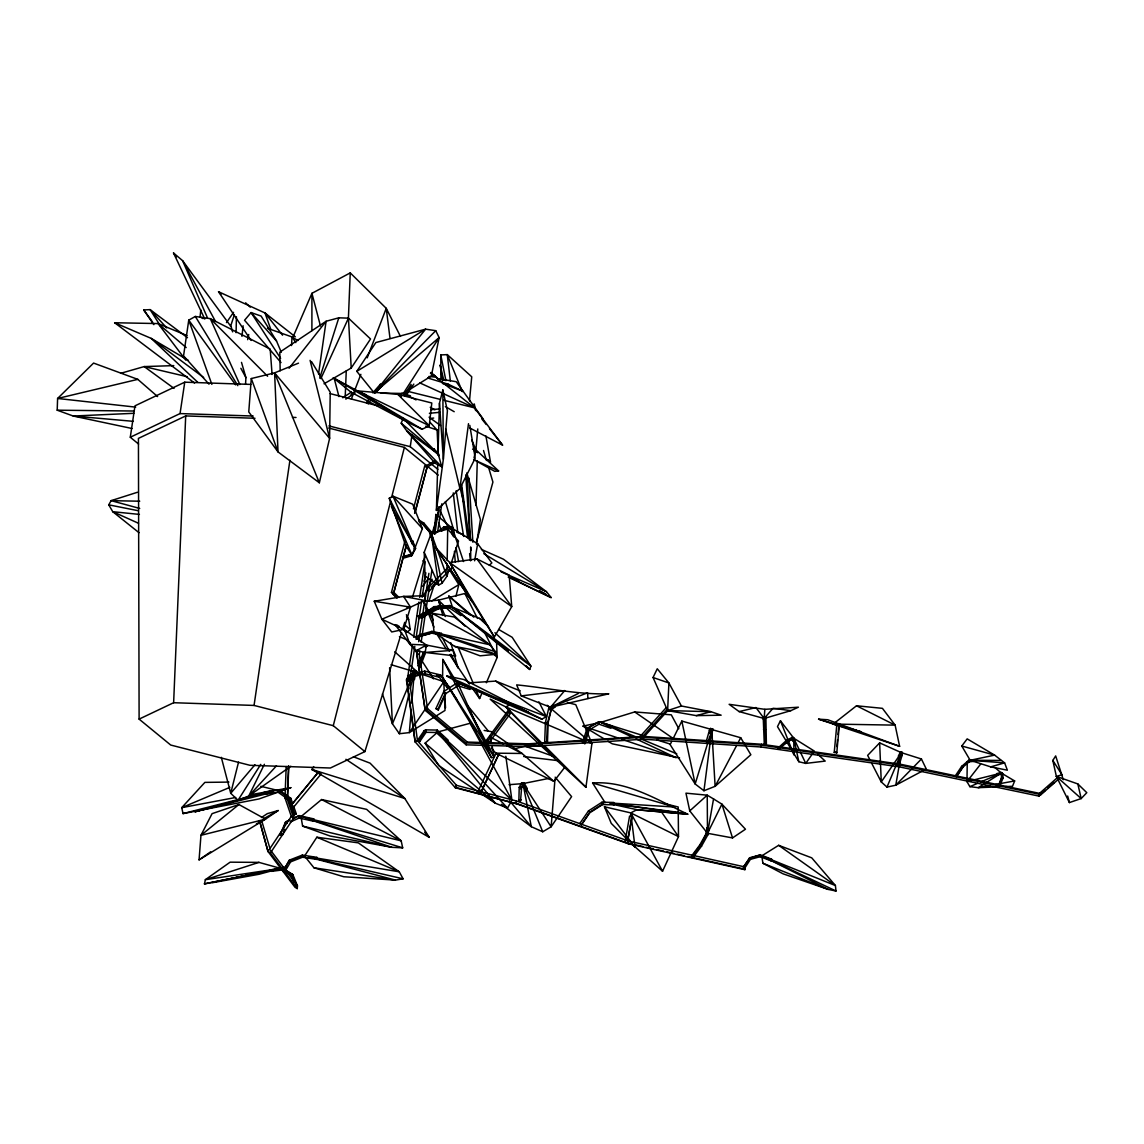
<?xml version="1.0" encoding="UTF-8"?>
<svg xmlns="http://www.w3.org/2000/svg" width="1144" height="1144" viewBox="0 0 1144 1144"><rect width="100%" height="100%" fill="white"/><g stroke="black" fill="none" stroke-linecap="round" stroke-linejoin="round"><path stroke-width="1.5" d="M311.897 330.688L311.926 293.322L350.25 272.887L386.243 308.337L400.457 336.393M427.541 708.622L425.211 708.837L465.694 742.899L526.841 744.63L642.442 737.251L643.714 736.436L761.532 744.244L899.899 764.135L1039.524 793.364L1039.896 794.379L1039.067 796.124L899.456 766.895L761.16 747.003L643.4 739.21L527.942 746.589L466.166 744.83L425.211 710.367L416.845 654.01L419.29 654.525L427.541 708.622L467.31 742.07L528.242 743.814L641.941 736.55M996.696 775.203L1002.473 773.387L996.696 775.203L996.696 773.63L1001.186 772.472L1002.473 773.387L1003.116 777.863L999.67 786.142L998.283 786.228L1001.844 776.948L1001.186 772.472L1001.615 778.249L998.955 784.627M491.448 757.6L459.488 687.029L442.799 659.416L442.599 677.591L491.448 757.6L494.337 757.214L491.991 745.588M470.713 560.66L470.684 546.961L470.842 550.493M422.479 596.253L422.536 592.935M424.681 673.687L424.724 671.128L440.512 674.931L449.234 687.244L447.061 687.544L439.339 677.219L424.681 673.687L408.222 678.192L407.636 675.804L424.724 671.128L425.425 672.715M447.104 564.063L446.889 576.276L442.056 583.268L438.638 585.07L425.096 576.147L424.209 552.252L431.245 533.433L447.704 529.172L458.529 541.055L451.322 562.862M447.161 560.574L447.704 529.172M236.093 332.69L236.422 316.774M520.835 789.002L523.952 782.696L521.65 787.043L520.491 801.329L518.875 800.128L519.219 787.329L521.521 782.996L523.952 782.696L527.284 788.574L526.183 790.633L524.853 788.874M469.812 425.382L475.203 458.201L459.902 488.531L436.407 510.41L437.737 463.963M437.98 455.04L439.468 403.231L442.842 389.961L447.404 410.725L443.343 459.23L436.407 510.41M476.018 505.433L477.277 460.803M409.481 677.277L407.078 681.638L409.581 681.409L417.474 740.769L456.47 785.327L516.459 800.986L628.657 841.112L745.244 867.023L744.873 869.683L628.356 843.786L516.159 803.66L455.355 787.787L454.797 787.158L456.47 785.327L455.355 787.787L415.086 741.784L406.377 679.736L408.866 675.203M132.075 428.514L73.216 416.03L57.2 410.196L57.6 398.469L93.579 363.077L137.809 379.365L157.6 396.568M554.94 705.648L551.522 708.165L548.205 722.507L547.476 741.998L546.632 742.485L544.687 742.027L545.416 722.536L548.734 708.193L552.137 705.676M546.632 742.485L547.332 723.723L551.522 708.165M285.871 870.241L292.864 874.631L297.454 885.856L297.254 888.588L270.399 852.995L293.679 817.96L291.305 816.401L284.985 797.897L286.2 766.566M288.603 765.808L287.316 799.27L293.679 817.96L293.879 815.214L287.587 796.782L288.76 766.609M345.245 395.867L346.26 370.913M348.362 319.219L350.25 272.887M401.573 632.546L364.893 751.594L330.373 768.01L249.935 765.293L170.713 745.044L139.11 719.118L173.631 702.716L185.7 415.93L254.998 418.275M481.095 792.077L498.77 754.239L496.053 753.31L478.392 790.518L481.095 792.077L498.77 754.239M667.61 710.596L668.911 682.982L657.257 668.768L653.067 677.505L667.61 710.596L696.324 715.643L721.149 715.186L710.924 711.682L681.409 706.005L667.61 710.596L710.924 711.682L696.324 715.643M291.548 345.56L291.992 336.937L267.453 328.299M245.531 384.37L245.931 377.634L241.498 362.376M469.498 400.886L471.743 376.791L447.261 354.611L440.783 354.94L440.912 378.95M298.512 363.148L274.589 372.873L251.294 378.55L248.763 411.94L278.035 451.923L319.348 482.782L329.601 438.352L330.216 392.235L311.454 361.533M238.91 804.532L200.958 835.32L265.465 819.161L199.07 859.845L200.958 835.32L212.069 813.656L238.91 804.532L265.465 819.161L278.178 810.538L267.296 813.656L261.475 817.502M764.85 709.323L764.135 718.503L739.138 711.597L729.128 704.304L764.85 709.323L798.398 707.207L790.819 710.653L764.135 718.503L755.927 707.55L739.138 711.597M555.012 778.921L551.136 826.797L542.728 831.774L531.302 826.697L501.444 804.289M411.197 709.981L409.337 732.603L399.37 733.733L392.421 723.809L382.453 693.893M411.768 703.017L413.913 676.919M432.875 609.023L419.076 615.901L418.847 618.604L421.907 617.088M425.211 710.367L416.845 654.01M474.016 457.943L475.933 449.821L477.777 428.957M834.233 752.423L836.793 724.938L839.324 725.425L836.764 752.909L834.233 752.423L836.393 751.722L836.764 752.909M836.879 746.56L837.508 739.696M837.994 734.534L838.795 725.954M448.591 566.881L426.655 589.289L428.685 591.591L428.857 589.818M452.009 566.166L451.851 567.939L428.685 591.591M433.948 533.876L435.893 514.457L451.251 527.456M449.649 605.548L449.406 607.879L460.717 615.572L462.376 614.357L449.649 605.548L433.891 606.663L420.577 616.444L421.964 618.318L434.791 608.908L449.406 607.879L450.636 606.363L434.892 607.478L421.564 617.245L421.964 618.318M900.657 756.413L900.314 754.826L902.03 755.44L900.657 756.413L900.614 751.765L902.344 752.394L902.03 755.44L899.341 764.449L898.069 765.079L900.614 751.765L898.412 755.898L898.826 757.557L900.142 756.513M200.801 309.895L200.071 316.817L203.117 318.618M241.97 336.365L243.114 325.768M516.459 800.986L516.159 803.66L454.797 787.158M287.587 796.782L287.316 799.27L284.985 797.897M643.714 736.436L643.4 739.21L642.442 737.251L761.017 745.101L899.985 765.093L1039.896 794.379M708.636 830.472L707.779 834.963L705.891 835.363L706.992 829.6L708.923 828.971L707.235 827.727C706.52 839.339 697.954 848.19 691.548 857.199L692.663 858.043M706.992 829.6L707.235 827.727M424.867 600.457L425.482 595.695L403.575 596.424L374.245 601.258L381.867 619.219L391.748 631.96L403.789 629.4L410.481 607.149L424.867 600.457L403.575 596.424L410.481 607.149L381.867 619.219L403.789 629.4M673.258 738.352L681.824 721.077L740.711 737.737L750.85 754.725L715.129 786.314L703.946 790.747L711.339 733.375M468.497 423.695L459.902 488.531L445.602 428.828M508.179 715.472L585.928 787.244L591.906 743.586L575.789 704.69L567.338 702.473M318.532 374.102L326.097 321.264L338.796 317.817L348.448 318.146L370.527 338.981L351.208 368.025L324.052 383.798M283.054 871.556L284.842 871.699L290.59 861.861L302.559 857.214L316.545 859.387L316.831 857.356L302.316 855.097L289.432 860.102L284.313 868.854M408.222 678.192L407.636 675.804M173.631 702.716L254.054 705.433L289.933 460.231M138.567 444.029L130.287 437.237L134.978 405.834L184.756 382.182L250.765 384.413M130.287 437.237L180.051 413.57L184.756 382.182M437.866 469.34L410.253 446.689L412.069 434.477M407.078 681.638L412.341 646.002M413.656 637.208L418.904 602.087M419.662 597.44L424.953 561.69M409.581 681.409L414.814 646.36M416.13 637.594L421.621 600.8M422.15 597.297L425.811 572.758M416.759 654.997L417.546 649.735M418.675 641.741L428.9 573.316M434.863 533.805L438.867 506.663M419.29 654.525L419.805 651.022M421.121 642.27L431.86 570.413M437.623 531.86L441.813 503.832M413.384 671.885L412.727 680.508L414.528 679.379L415.858 671.027L411.354 670.67L415.858 671.027L414.014 672.486L413.656 670.212M412.727 680.508L413.241 677.305M476.49 544.187L480.408 519.576L466.966 473.359M590.089 812.04L581.524 824.91M1039.067 796.124L1039.524 793.364L1057.313 777.72L1058.7 779.035L1040.911 794.68L1039.524 793.364L1040.911 794.68M453.224 650.278L425.168 652.466L455.684 655.984L453.224 650.278L426.412 645.059L409.938 644.315L404.561 629.801L426.412 645.059L425.168 652.466L416.387 650.693L409.938 644.315L395.009 624.553M900.214 759.502L895.781 785.184L887 787.101L881.266 781.938L871.656 763.191M625.139 841.612L629.558 816.13L632.217 815.729L627.298 843.042L628.356 843.786L628.657 841.112L627.298 843.042L514.986 802.874M627.598 841.341L631.731 817.56M713.541 798.941L721.921 804.146L745.473 829.214L732.517 837.923L707.507 833.29L713.541 798.941L707.221 795.18L685.957 793.164L689.76 810.896L706.391 831.888M474.646 560.803L477.677 543.729L452.523 528.542L452.809 532.06M709.595 733.132L710.424 728.471L712.841 729.057L711.454 736.808L709.795 738.28L710.853 732.317M297.254 888.588L295.023 887.315L267.996 851.479L259.531 820.72L261.776 821.006L270.013 848.705M270.399 852.995L267.996 851.479L259.531 820.72M598.956 724.166L599.427 721.692L611.811 725.954L610.882 728.27L598.956 724.166L589.146 729.972L584.87 743.657L582.553 742.756L586.986 728.542L597.568 722.293L599.427 721.692L586.986 728.542L589.146 729.972L588.86 727.942L584.913 740.583M763.291 719.204L763.763 716.859L765.879 716.73L766.38 743.829L765.422 744.258L764.278 743.957L763.291 719.204L764.492 720.777L765.422 744.258M765.879 716.73L764.492 720.777L765.393 719.076M247.676 339.668L248.734 334.491M204.49 883.883L205.348 879.693L230.116 862.176L258.944 862.376L280.609 868.396L204.49 883.883L280.609 868.396L205.348 879.693L258.944 862.376M400.943 397.025L401.701 393.536M290.29 822.007L299.156 818.031L313.642 821.249L314.142 818.975L299.099 815.629L292.735 818.489M793.278 741.441L792.592 737.179L786.571 740.368L778.034 748.004L778.435 749.291L787.901 741.584L793.922 738.395L794.98 740.954L793.278 741.441L792.592 737.179L793.922 738.395L786.657 741.941L781.967 746.145M399.37 733.733L408.937 694.108M410.181 688.931L413.098 676.876M455.998 596.053L458.844 584.627L449.335 569.569M238.538 762.119L230.73 793.293L237.995 800.299L248.763 796.009L290.819 766.265M364.893 751.594L333.276 725.682L390.69 500.972M391.577 497.511L404.39 447.39L328.6 428.013M406.663 544.83L393.493 593.765L391.448 592.463L404.904 541.269M413.442 508.851L424.667 466.209L427.313 466.337L415.186 512.412M393.936 592.049L406.091 545.888M414.628 513.399L427.313 466.337M293.908 881.852L291.377 875.675L282.282 869.955L271.729 871.342L272.115 869.912M476.662 541.484L492.921 482.053L488.474 467.109M424.067 581.223L425.468 576.133M706.263 741.469L709.366 730.501L710.424 728.471L711.125 730.816L712.841 729.057L708.679 742.056L707.149 743.271L706.263 741.469L708.679 742.056M744.873 869.683L745.244 867.023M899.456 766.895L899.899 764.135M898.069 765.079L899.799 759.301M421.95 635.878L431.746 633.147L440.726 635.034L441.255 633.318L431.931 631.374L419.619 634.791L415.787 637.566M707.635 743.428L695.166 783.997L703.946 790.747M708.665 740.039L709.709 736.664M403.146 627.441L404.719 622.35M412.569 596.839L425.153 556.013M431.96 533.905L436.679 518.604M437.723 515.2L438.781 511.797M319.691 378.135L338.796 317.817M301.916 856.341L302.316 855.097L302.559 857.214L301.916 856.341L305.148 856.842M316.831 857.356L316.545 859.387M424.581 651.522L418.99 666.852L420.291 666.652L425.096 653.825L423.609 654.511L423.108 653.038L418.304 665.865L418.99 666.852M428.9 601.344L434.405 584.412M230.559 326.369L234.406 314.629M403.131 557.128L402.731 558.358L411.525 555.798L415.587 548.262L412.627 540.797L411.168 541.398L412.312 544.272M412.655 553.31L415.587 548.262L414.014 548.591L415.186 549.492L412.226 542.027L412.627 540.797M410.61 554.44L411.926 554.568L411.525 555.798L410.61 554.44L403.832 556.413M449.106 569.569L446.889 576.276L431.245 533.433L438.638 585.07L424.209 552.252M473.831 617.159L448.891 596.067L452.438 607.178L529.729 669.469L530.887 666.094L512.169 637.294L498.813 629.558M770.899 860.788L771.542 859.13L760.402 854.897L749.878 857.714L743.4 867.138L745.001 867.753L750.407 859.33L760.188 856.713L770.899 860.788L771.542 859.13M412.069 555.369L391.362 506.506L415.029 547.776L422.365 528.571L412.698 504.189L393.021 496.196L389.246 498.283L405.648 545.416L412.069 555.369L415.029 547.776L393.021 496.196L422.365 528.571M351.351 399.099L360.861 374.345M367.21 357.843L386.243 308.337L390.018 338.438M994.965 767.581L1001.329 773.072L1014.642 780.937L1012.511 786.285L1005.647 786.571M436.293 732.489L437.265 730.072L448.062 740.082L446.689 742.127L436.293 732.489L426.111 732.303L424.252 730.544L417.603 740.239L419.705 741.641L426.111 732.303L426.297 729.872L437.265 730.072M430.03 422.336L437.108 430.03L438.266 454.125L441.741 466.795L435.12 463.234L406.878 431.045L401.201 423.208L403.188 418.332M284.842 829.314L282.339 835.292L280.123 834.834L285.314 822.407L289.546 819.905M282.482 830.658L286.372 821.335L287.344 823.337M887 787.101L900.028 755.941M413.656 673.33L392.421 723.809L389.618 667.71M472.472 688.445L479.636 698.569L482.325 692.249M486.372 682.753L497.168 657.428L496.539 641.712M293.25 336.479L311.926 293.322L320.477 326.026M320.863 378.635L348.448 318.146L351.208 368.025M631.288 843.528L662.562 871.242L678.492 836.607L678.192 807.006L663.606 803.331M469.483 687.001L470.17 689.474L457.957 685.728L445.917 693.478L438.281 710.009L435.907 708.622L443.843 691.448L456.799 683.097L462.205 684.284M438.867 707.264L445.359 693.207M264.393 764.292L248.763 796.009L276.462 765.836M707.507 833.29L721.921 804.146L732.517 837.923M671.7 741.484L670.141 744.63L695.166 783.997L681.824 721.077M290.662 805.891L318.675 771.728L320.935 774.188L293.379 807.435L290.662 805.891L318.675 771.728M799.012 749.234L793.764 738.209L780.437 720.763L777.477 726.64L798.841 761.732L805.748 763.405L825.196 761.089L817.946 754.425M439.339 677.219L440.512 674.931L445.231 681.881M423.251 596.367L432.16 579.25M292.478 802.959L290.833 798.298L289.132 798.097L288.746 799.785L294.008 814.742L294.594 813.627L289.132 798.097L277.377 789.775L265.808 791.791M736.593 745.559L715.129 786.314L711.997 733.418M738.237 742.427L740.711 737.737M898.826 757.557L902.344 752.394M548.734 708.193L550.407 710.395L554.797 707.178L556.07 704.818M408.58 680.566L413.556 671.485M437.866 731.946L425.125 743.157L438.753 765.608L495.295 803.174L507.507 808.122L511.182 801.529M706.091 833.704L699.813 844.93L691.948 855.483M707.779 834.963L701.501 846.174L693.636 856.727M494.38 637.022L511.74 606.62L509.151 575.146L476.934 558.915L449.692 562.562L435.406 547.232L472.315 601.93L494.38 637.022L449.692 562.562L511.74 606.62L476.934 558.915M139.025 532.704L112.755 511.697L108.751 504.833L111.14 500.657L137.409 492.277M284.77 868.639L289.432 860.102L290.59 861.861L289.032 861.346L300.314 856.97M761.532 744.244L761.16 747.003M366.438 402.845L368.196 399.942M368.168 403.946L369.927 401.043M279.093 789.989L277.377 789.775L277.835 792.063L288.746 799.785L290.833 798.298L279.093 789.989L277.835 792.063L265.093 794.279L264.15 792.077M1052.823 760.431L1062.004 774.774L1056.37 776.39L1077.834 783.94L1086.8 792.678L1081.18 798.569L1069.411 802.573L1056.37 776.39L1052.823 760.431L1055.669 755.927L1063.305 779.679M237.995 800.299L260.76 764.364M413.813 384.084L405.362 396.267L404.29 395.166L411.139 384.427M405.362 396.267L411.854 386.086M381.124 393.107L403.346 393.45L439.139 337.594L435.75 330.673L425.582 329.172L375.847 342.557L356.799 371.342L374.288 393.007M743.4 867.138L749.878 857.714L750.407 859.33L749.02 858.415L760.402 854.897L760.188 856.713L759.544 855.583L765.908 858M313.742 766.623L311.883 769.483L429.257 837.379L404.833 798.512L370.07 763.148L353.41 756.77M304.547 856.055L316.859 837.236L358.315 842.856L399.256 871.799L403.117 878.821L395.424 880.094L343.772 876.747L313.957 867.781L305.591 857.356M267.996 851.479L291.305 816.401M955.311 775.832L961.604 766.466L968.754 760.259L973.83 759.773L973.901 761.361L969.011 761.832L968.754 760.259L970.04 761.075L962.376 767.581L956.312 776.604L955.311 775.832L956.599 776.633L962.89 767.266L961.604 766.466L962.89 767.266M414.342 671.7L443.829 681.681L409.337 732.603L445.016 710.453L444.458 696.91M419.705 741.641L419.648 739.567L426.297 729.872L424.252 730.544M901.4 752.666L881.266 781.938L879.65 742.885L901.4 752.666L921.435 759.001L926.254 768.968L895.781 785.184L921.435 759.001M226.469 322.608L233.562 312.326M579.708 823.594L588.502 810.896L602.016 802.187L613.756 802.459L613.842 804.847L602.545 804.589L589.989 812.669L588.502 810.896M581.295 824.738L589.117 813.456M486.057 740.797L507.664 711.225L509.909 710.824L510.582 713.212L488.988 742.799L486.057 740.797L488.316 740.397L509.909 710.824M422.651 586.3L427.928 579.121M961.775 746.017L994.608 755.111L970.183 760.302L961.775 746.017L967.18 738.867L994.608 755.111L1004.604 762.862L1007.378 770.198L990.69 766.866L973.329 761.318M396.525 597.812L392.892 594.194L394.094 592.621L398.941 597.44M491.219 748.019L495.838 753.167L553.882 781.366L564.621 767.495M447.061 687.544L448.534 685.656M980.58 764.178L966.966 781.638L969.869 786.657L978.22 787.673L998.798 786.843M289.06 368.254L326.097 321.264L279.808 352.152L280.18 370.828M375.404 391.62L425.582 329.172L356.799 371.342M433.09 539.382L431.531 539.525L432.203 540.468L433.09 539.382L431.059 531.645L423.866 523.094L418.489 519.748M254.969 764.735L230.73 793.293L221.307 757.314M765.25 717.216L773.044 708.265L790.819 710.653M372.801 392.892L380.38 384.255L382.11 385.371L375.604 392.778M374.889 392.892L382.11 385.371M640.297 736.264L666.022 707.85L668.353 709.952L642.642 738.366L640.297 736.264L642.642 738.366M641.641 737.594L667.367 709.18L668.353 709.952M430.745 536.55L429.586 532.089L431.059 531.645L430.173 532.746L422.894 524.152L423.866 523.094L422.98 524.195L430.173 532.746L432.203 540.468M879.65 742.885L867.652 755.383L870.055 760.059M765.593 729.529L764.664 730.487L763.491 729.672M431.288 587.33L437.394 581.109M280.123 834.834L281.181 833.761M435.75 330.673L375.547 391.734L439.139 337.594L431.317 376.061L403.346 393.45M434.034 448.948L432.747 450.178L434.262 450.564L438.924 455.655L438.695 454.039L434.034 448.948L434.262 450.564M489.36 565.279L491.848 562.919L477.677 543.729M471.685 406.32L474.302 403.946L475.604 410.553M689.76 810.896L707.221 795.18L707.492 831.559M1040.282 794.751L1045.373 790.275M1047.904 788.044L1054.253 782.453M300.986 816.616L321.564 799.542L366.623 809.351L401.172 840.84L402.688 847.847L391.863 847.318L329.972 835.992L302.602 826.097L300.986 816.616L401.172 840.84L321.564 799.542M613.842 804.847L615.343 803.603M404.018 630.301L406.992 632.232L410.224 629.6L408.651 619.404L406.377 614.728M834.534 723.008L856.513 705.776L882.424 708.336L895.123 725.139L899.627 746.331L818.589 719.161L827.755 719.748L899.627 746.331M434.591 534.034L443.986 526.841L451.022 526.826L452.652 527.913L454.44 535.092L452.509 535.792M441.584 531.016L445.617 527.927L452.652 527.913L450.779 528.885L444.244 528.9L443.986 526.841L445.617 527.927L444.244 528.9M426.998 645.845L425.368 647.089L425.025 645.059L427.684 645.788L425.025 645.059M969.011 761.832L970.04 761.075M416.087 639.382L420.32 636.321L419.619 634.791L420.334 636.135M199.07 859.845L210.653 851.822M342.8 397.783L351.451 392.034M350.993 394.608L353.868 392.692M345.803 399.113L355.169 392.892M591.591 811.067L603.617 803.331L602.545 804.589L602.016 802.187M973.901 761.361L975.117 760.588M999.885 773.987L978.22 787.673L990.361 785.428M762.905 863.248L828.156 889.403L761.79 855.855L778.649 845.316L811.739 857.843L835.406 885.556L836.021 891.019L828.156 889.403L783.125 873.844L762.905 863.248L761.79 855.855L835.406 885.556L778.649 845.316M431.402 601.201L458.844 584.627M528.242 743.814L526.841 744.63L527.942 746.589M541.884 719.176L463.735 679.493L446.846 676.018L459.845 683.483L541.884 719.176L546.417 716.587L538.881 701.83M264.393 818.332L278.178 810.538M416.387 650.693L426.412 645.059M272.086 374.474L270.184 349.077L210.281 318.647L195.324 316.459L188.746 320.148L183.555 355.884L209.009 384.169M436.036 462.09L426.783 467.238L425.639 466.023L434.548 461.061M628.785 841.012L611.253 823.38L604.447 806.777L630.759 812.898L636.922 809.695M256.413 823.852L265.465 819.161M467.31 742.07L465.694 742.899L466.166 744.83M422.165 429.272L429.257 425.697L431.788 403.003L397.754 394.337L357.557 390.891L333.347 377.849L351.008 392.22L409.452 423.151L422.165 429.272L357.557 390.891L429.257 425.697L397.754 394.337M419.948 614.943L433.748 608.065M437.48 606.735L440.54 605.205L438.352 605.777M424.982 615.558L440.311 607.922M578.178 693.564L550.521 707.249L521.264 695.909L516.645 684.884C547.661 687.873 577.677 694.737 608.822 693.807L553.91 706.463M432.632 632.703L431.746 633.147L431.931 631.374L432.632 632.703L423.409 635.277M415.086 741.784L417.474 740.769M505.877 713.413L490.132 699.127L505.777 706.878L510.396 704.675M185.7 415.93L138.424 438.395L139.11 719.118M259.273 822.136L261.776 821.006M285.314 822.407L290.09 820.262M293.264 818.847L299.099 815.629L299.156 818.031M969.869 786.657L977.734 783.268M980.88 781.91L999.756 773.759M425.639 466.023L426.54 465.637L426.783 467.238L424.667 466.209M229.83 787.358L181.724 807.664L183.04 813.599L258.973 798.955L290.819 787.658L249.635 794.851M294.008 814.742L296.31 813.842L293.565 806.062M417.603 740.239L419.648 739.567M582.553 742.756L584.427 742.17L584.87 743.657M678.807 728.757L671.299 714.828L634.706 711.94L600.843 722.336L632.861 737.379M440.726 635.034L441.97 634.663L441.255 633.318M404.59 556.699L411.926 554.568M990.69 766.866L1004.604 762.862L973.63 760.56M120.649 373.33L144.173 366.581L173.788 365.622M392.892 594.194L392.535 593.035L394.094 592.621L391.448 592.463M407.078 607.521L408.623 607.092M408.337 677.391L418.59 674.588M265.422 792.735L194.866 811.854L271.972 792.42M268.869 791.791L275.747 789.932L260.861 786.328M275.432 869.84L259.087 874.259L212.312 882.739L271.257 870.098M286.872 866.752L278.192 868.611M439.568 731.488L470.098 723.28L472.815 725.553M416.874 616.473L419.076 615.901M183.04 813.599L237.981 799.57M241.413 798.698L275.747 789.932M424.853 604.604L423.552 601.386L438.409 600.171L464.879 593.479L469.04 596.482M278.821 790.69L290.819 787.658M999.613 773.501L966.966 781.638L967.266 761.689L970.77 761.103M137.809 379.365L57.6 398.469L135.707 407.135M514.871 748.676L525.253 746.231L555.483 757.114M604.947 739.381L583.054 726.111L597.611 723.022M548.376 778.506L522.98 783.597L509.066 784.698M235.707 797.482L181.724 807.664L204.876 782.382L228.914 782.096M995.566 784.455L1014.642 780.937M282.153 868.325L271.185 869.755L271.729 871.342M430.13 418.475L433.676 418.046M521.264 695.909L564.736 690.59L550.521 707.249L587.587 692.792L587.902 698.455M519.219 787.329L521.65 787.043M518.875 800.128L521.292 799.842M498.627 470.928L494.751 471.357L473.63 459.573L498.627 470.928L475.933 449.821L471.728 440.097M1058.7 779.035L1057.313 777.72M430.945 409.709L439.739 408.894M429.386 413.284L439.939 412.298M468.382 682.911L495.709 681.095L520.263 690.876M764.278 743.957L766.38 743.829M153.854 324.653L143.729 309.938L150.107 309.624L187.502 337.709M133.791 413.313L73.216 416.03L133.376 421.335M544.687 742.027L547.476 741.998M431.474 375.89L435.02 375.89L438.753 379.493M528.757 746.245L542.799 746.274M971.885 760.302L1000.886 760.417M57.2 410.196L133.791 411.025M495.838 753.167L522.079 753.481L553.882 781.366M838.466 724.166L895.123 725.139L856.513 705.776M194.566 383.054L114.672 322.751L158.087 323.566L186.972 335.564M139.725 501.215L111.14 500.657L139.711 508.436M180.051 413.57L253.21 416.044M292.449 417.374L296.024 417.488M605.133 802.688L592.592 782.996C627.126 780.451 657.628 800.171 687.758 814.185L637.708 809.852L610.267 803.817M610.353 803.016L674.76 807.049L592.592 782.996M679.579 757.957L612.254 743.814L607.864 741.155M422.794 560.86L424.067 560.96M637.708 809.852L687.758 814.185L613.913 803.903M435.907 708.622L438.138 708.822L438.281 710.009M139.425 514.414L112.755 511.697L138.481 523.266M428.857 376.462L435.878 377.191L474.474 407.836L502.559 445.13L469.541 427.87M523.68 756.513L558.486 760.703M294.594 813.627L296.31 813.842M610.338 803.374L685.056 813.241M313.957 867.781L395.424 880.094L314.843 858.772M308.38 857.342L311.597 857.843M374.245 601.258L410.481 607.149M309.81 856.928L399.256 871.799L316.859 837.236M437.208 378.521L456.227 381.71L482.854 418.575M454.583 646.374L496.096 654.311L434.091 632.389L432.089 613.255L454.282 617.002L489.861 644.787L495.552 651.78L496.096 654.311L480.065 655.812L454.583 646.374L435.564 633.39M484.155 730.43L491.019 731.574L522.079 753.481L506.52 745.488M472.586 449.192L475.933 449.821M108.751 504.833L138.381 510.753M434.191 633.032L437.294 633.69M627.298 843.042L632.475 844.186M635.935 844.958L642.828 846.489M646.288 847.261L653.181 848.791M656.642 849.563L663.534 851.093M666.995 851.865L673.887 853.395M677.348 854.168L684.241 855.698M687.701 856.47L744.63 869.125M314.929 858.458L403.117 878.821M187.244 376.719L144.173 366.581L174.06 388.402M302.602 826.097L391.863 847.318L306.034 818.317M436.479 675.375L441.212 676.519M709.366 730.501L711.768 731.087M407.865 391.377L440.311 399.399M443.729 400.243L474.474 407.836L419.877 382.925M330.13 393.622L378.592 406.006M328.9 425.897L410.253 446.689M254.054 705.433L333.276 725.682M833.147 724.081L860.96 731.745L818.589 719.161M427.67 377.978L448.176 384.184L462.891 391.219L442.313 383.369M391.105 664.707L412.684 671.199M467.896 686.514L456.799 683.097L457.957 685.728M312.855 820.262L402.688 847.847M648.19 737.179L600.843 722.336L637.151 737.379M656.642 739.825L670.169 744.072M402.044 393.221L410.467 395.853M495.552 651.78L434.091 632.389L489.861 644.787L432.089 613.255M583.054 726.111L618.575 738.166M621.964 739.324L676.09 757.714L636.064 738.895M425.797 426.126L437.108 430.03M653.067 677.505L668.911 682.982L681.409 706.005M897.611 763.82L899.341 764.449M464.836 685.385L459.845 683.483L528.213 712.04L446.846 676.018M471.5 687.93L476.49 689.846M499.799 698.755L546.417 716.587L495.709 681.095M418.304 665.865L420.291 666.652M456.756 532.217L463.091 534.706M456.628 610.453L452.438 607.178L479.536 618.389L485.471 621.821M640.454 738.752L676.762 753.796M318.361 772.2L311.883 769.483L404.833 798.512L345.903 759.301M399.428 636.65L407.421 640.054M551.837 755.097L505.777 706.878L583.783 740.125M588.659 742.199L591.906 743.586L547.104 705.233M114.672 322.751L151.151 338.367L188.431 360.46M501.072 571.828L546.46 591.691L551.151 597.597L508.179 577.091M481.381 549.377L503.489 559.23L546.46 591.691L483.855 553.682M251.079 340.469L218.547 291.734L264.993 312.97L295.338 336.837M508.837 576.905L551.151 597.597M761.79 855.855L836.021 891.019M512.469 578.178L518.833 581.238M539.525 591.191L545.888 594.251L539.639 590.804M604.447 806.777L635.049 847.304L630.759 812.898L678.492 836.607L661.747 812.311M490.976 737.494L503.417 743.886M403.503 393.322L416.087 399.899M430.23 407.307L434.949 409.781M404.29 395.166L406.106 396.167M422.894 524.152L418.947 521.678M318.218 772.643L320.935 774.188M445.373 406.635L454.211 411.711M496.053 753.31L498.741 754.868M430.43 373.187L435.02 375.89L430.973 372.458M333.347 377.849L409.452 423.151L357.557 390.891M411.168 541.398L412.226 542.027M297.869 340.555L291.992 336.937L295.853 342.614M792.663 751.708L793.95 754.969L793.764 738.209L814.328 751.079L805.748 763.405L800.5 752.38M396.596 624.81L399.256 626.469M284.942 870.084L292.864 874.631L291.377 875.675L291.935 874.474L296.525 885.699L297.454 885.856L270.599 850.249M507.664 711.225L510.582 713.212M634.706 711.94L672.858 738.266M998.383 785.242L999.67 786.142M429.086 417.188L440.512 425.539M474.789 450.593L477.649 452.681M486.214 458.944L490.504 462.09L485.914 435.978M405.605 420.806L438.266 454.125L406.878 431.045L441.741 466.795M203.661 377.506L151.151 338.367L197.726 382.268M452.438 607.178L530.887 666.094L494.937 632.703M462.205 614.828L480.351 629.043M484.541 632.332L487.33 634.52M490.118 636.707L508.265 650.922M420.577 616.444L421.564 617.245M404.39 447.39L438.209 475.118M401.201 423.208L438.266 454.125M204.79 319.062L173.516 252.981L182.568 260.632L231.16 326.784L232.632 331.874M186.186 347.576L158.087 323.566L185.786 360.145M425.125 743.157L495.295 803.174L438.967 733.318L443.872 738.509M404.862 624.981L410.224 629.6M487.873 459.788L490.504 462.09M394.752 651.794L418.447 672.929M1056.37 776.39L1081.18 798.569L1077.834 783.94M448.891 596.067L469.841 614.871M778.034 748.004L779.364 749.22M440.469 734.334L443.057 736.736M445.659 739.124L511.911 800.214L505.82 756.27M479.536 618.389L488.517 626.74M436.422 731.86L444.816 739.639M245.617 302.831L250.221 307.135M403.174 628.599L406.992 632.232M439.897 605.276L438.409 600.171L465.236 626.311M493.336 653.696L497.168 657.428L494.809 652.752M443.843 691.448L445.917 693.478M666.022 707.85L667.367 709.18M392.535 593.035L397.383 597.869M505.777 706.878L542.084 743.3M544.601 745.816L585.928 787.244M267.61 376.247L210.281 318.647L239.868 384.598M525.983 665.665L529.729 669.469M218.547 291.734L220.964 294.323M291.119 804.99L293.379 807.435M446.274 741.14L507.507 808.122M166.666 327.899L150.107 309.624L160.503 326.069M473.859 728.699L476.176 731.273M281.295 352.28L276.533 341.026L251.079 312.569L244.559 320.248L281.024 362.577M424.624 832.174L429.257 837.379M410.453 643.457L409.38 642.184L410.095 643.529M555.155 777.148L571.6 796.61L551.136 826.797L523.952 785.084M251.294 378.55L278.035 451.923L274.589 372.873L329.601 438.352L310.095 360.346M509.523 800.714L531.302 826.697L523.308 785.313M467.353 705.262L488.202 730.944M481.838 418.99L486.2 424.495M489.475 428.628L502.559 445.13M282.568 335.192L264.993 312.97L270.856 329.558M406.52 616.63L408.651 619.404M143.729 309.938L152.552 322.065M235.621 384.87L188.746 320.148L211.869 384.37M173.516 252.981L176.305 256.857M763.763 716.859L764.936 718.518M469.397 684.112L449.678 654.625M435.406 547.232L472.315 601.93L449.692 562.562M553.281 704.847L554.797 707.178M444.516 680.537L442.599 677.591L487.058 746.245L442.799 659.416M451.222 690.862L456.971 699.713M486.672 745.416L494.337 757.214L468.497 708.808M280.623 358.387L251.079 312.569L261.118 316.073L276.533 341.026M411.84 645.13L417.488 653.925M419.376 656.842L433.49 678.821M436.507 633.519L445.917 648.591M195.324 316.459L237.838 385.657M744.258 866.451L745.001 867.753M526.183 790.633L521.521 782.996L524.024 787.401M630.759 812.898L662.562 871.242M470.098 723.28L511.911 800.214M215.515 321.478L182.568 260.632L207.464 317.86M240.855 368.282L245.931 377.634M389.246 498.283L415.029 547.776M423.552 601.386L433.204 620.034M442.056 637.122L449.292 651.108M450.908 654.225L458.143 668.21L450.75 642.685M448.176 384.184L448.934 385.671M380.38 384.255L381.138 385.757M464.879 593.479L477.477 618.446M484.57 632.475L493.236 649.635M439.653 509.952L447.433 525.868M446.017 740.754L446.689 742.127M313.084 820.048L313.642 821.249M438.409 600.171L445.288 616.573M458.329 647.733L473.444 683.812M475.518 688.731L479.636 698.569M523.637 785.199L542.728 831.774M462.319 391.663L447.261 354.611L450.35 381.038M274.589 372.873L319.348 482.782M426.14 607.807L427.441 611.025M428.728 614.242L433.919 627.084M780.437 720.763L791.376 748.448M463.549 561.547L452.523 528.542L454.125 537.222M435.893 514.457L437.551 519.433M438.667 522.765L440.883 529.415M483.526 450.507L486.486 460.474M445.402 501.601L453.896 530.744M440.883 608.679L442.857 615.472M488.316 740.397L488.988 742.799M1067.667 796.024L1069.411 802.573M334.005 377.663L338.967 396.596M452.452 532.561L451.022 526.826L452.08 534.062M459.688 486.186L463.892 503.431M443.829 380.437L440.14 364.922L442.513 380.594M431.245 533.433L442.056 583.268M793.764 738.209L798.841 761.732M489.975 735.606L491.319 742.256M440.783 354.94L445.917 380.695M456.041 547.647L458.601 561.547M456.127 490.776L463.677 536.479M469.598 532.074L470.971 540.797M461.675 485.285L469.355 539.911M407.092 681.123L415.186 741.87M461.075 485.127L467.624 537.78M469.598 553.582L470.47 560.603M453.267 492.921L457.686 531.846M466.966 472.887L470.37 539.896M454.411 551.379L455.269 561.918M439.468 403.231L443.343 459.23L442.842 389.961M465.737 474.832L470.127 539.939M444.787 696.396L445.531 707.85M468.94 478.063L472.872 542.199M443.829 681.681L444.315 693.536M434.892 607.478L434.791 608.908L433.891 606.663L434.892 607.478M1001.844 776.948L1001.615 778.249L1003.116 777.863L1001.844 776.948M474.789 449.635L474.317 450.822L475.875 452.195L474.789 449.635M548.205 722.507L547.332 723.723L545.416 722.536L548.205 722.507M787.901 741.584L786.657 741.941L786.571 740.368L787.901 741.584M356.756 390.776L354.34 390.118L366.094 394.937L356.756 390.776M701.501 846.174L699.813 844.93L701.501 846.174"/></g></svg>
